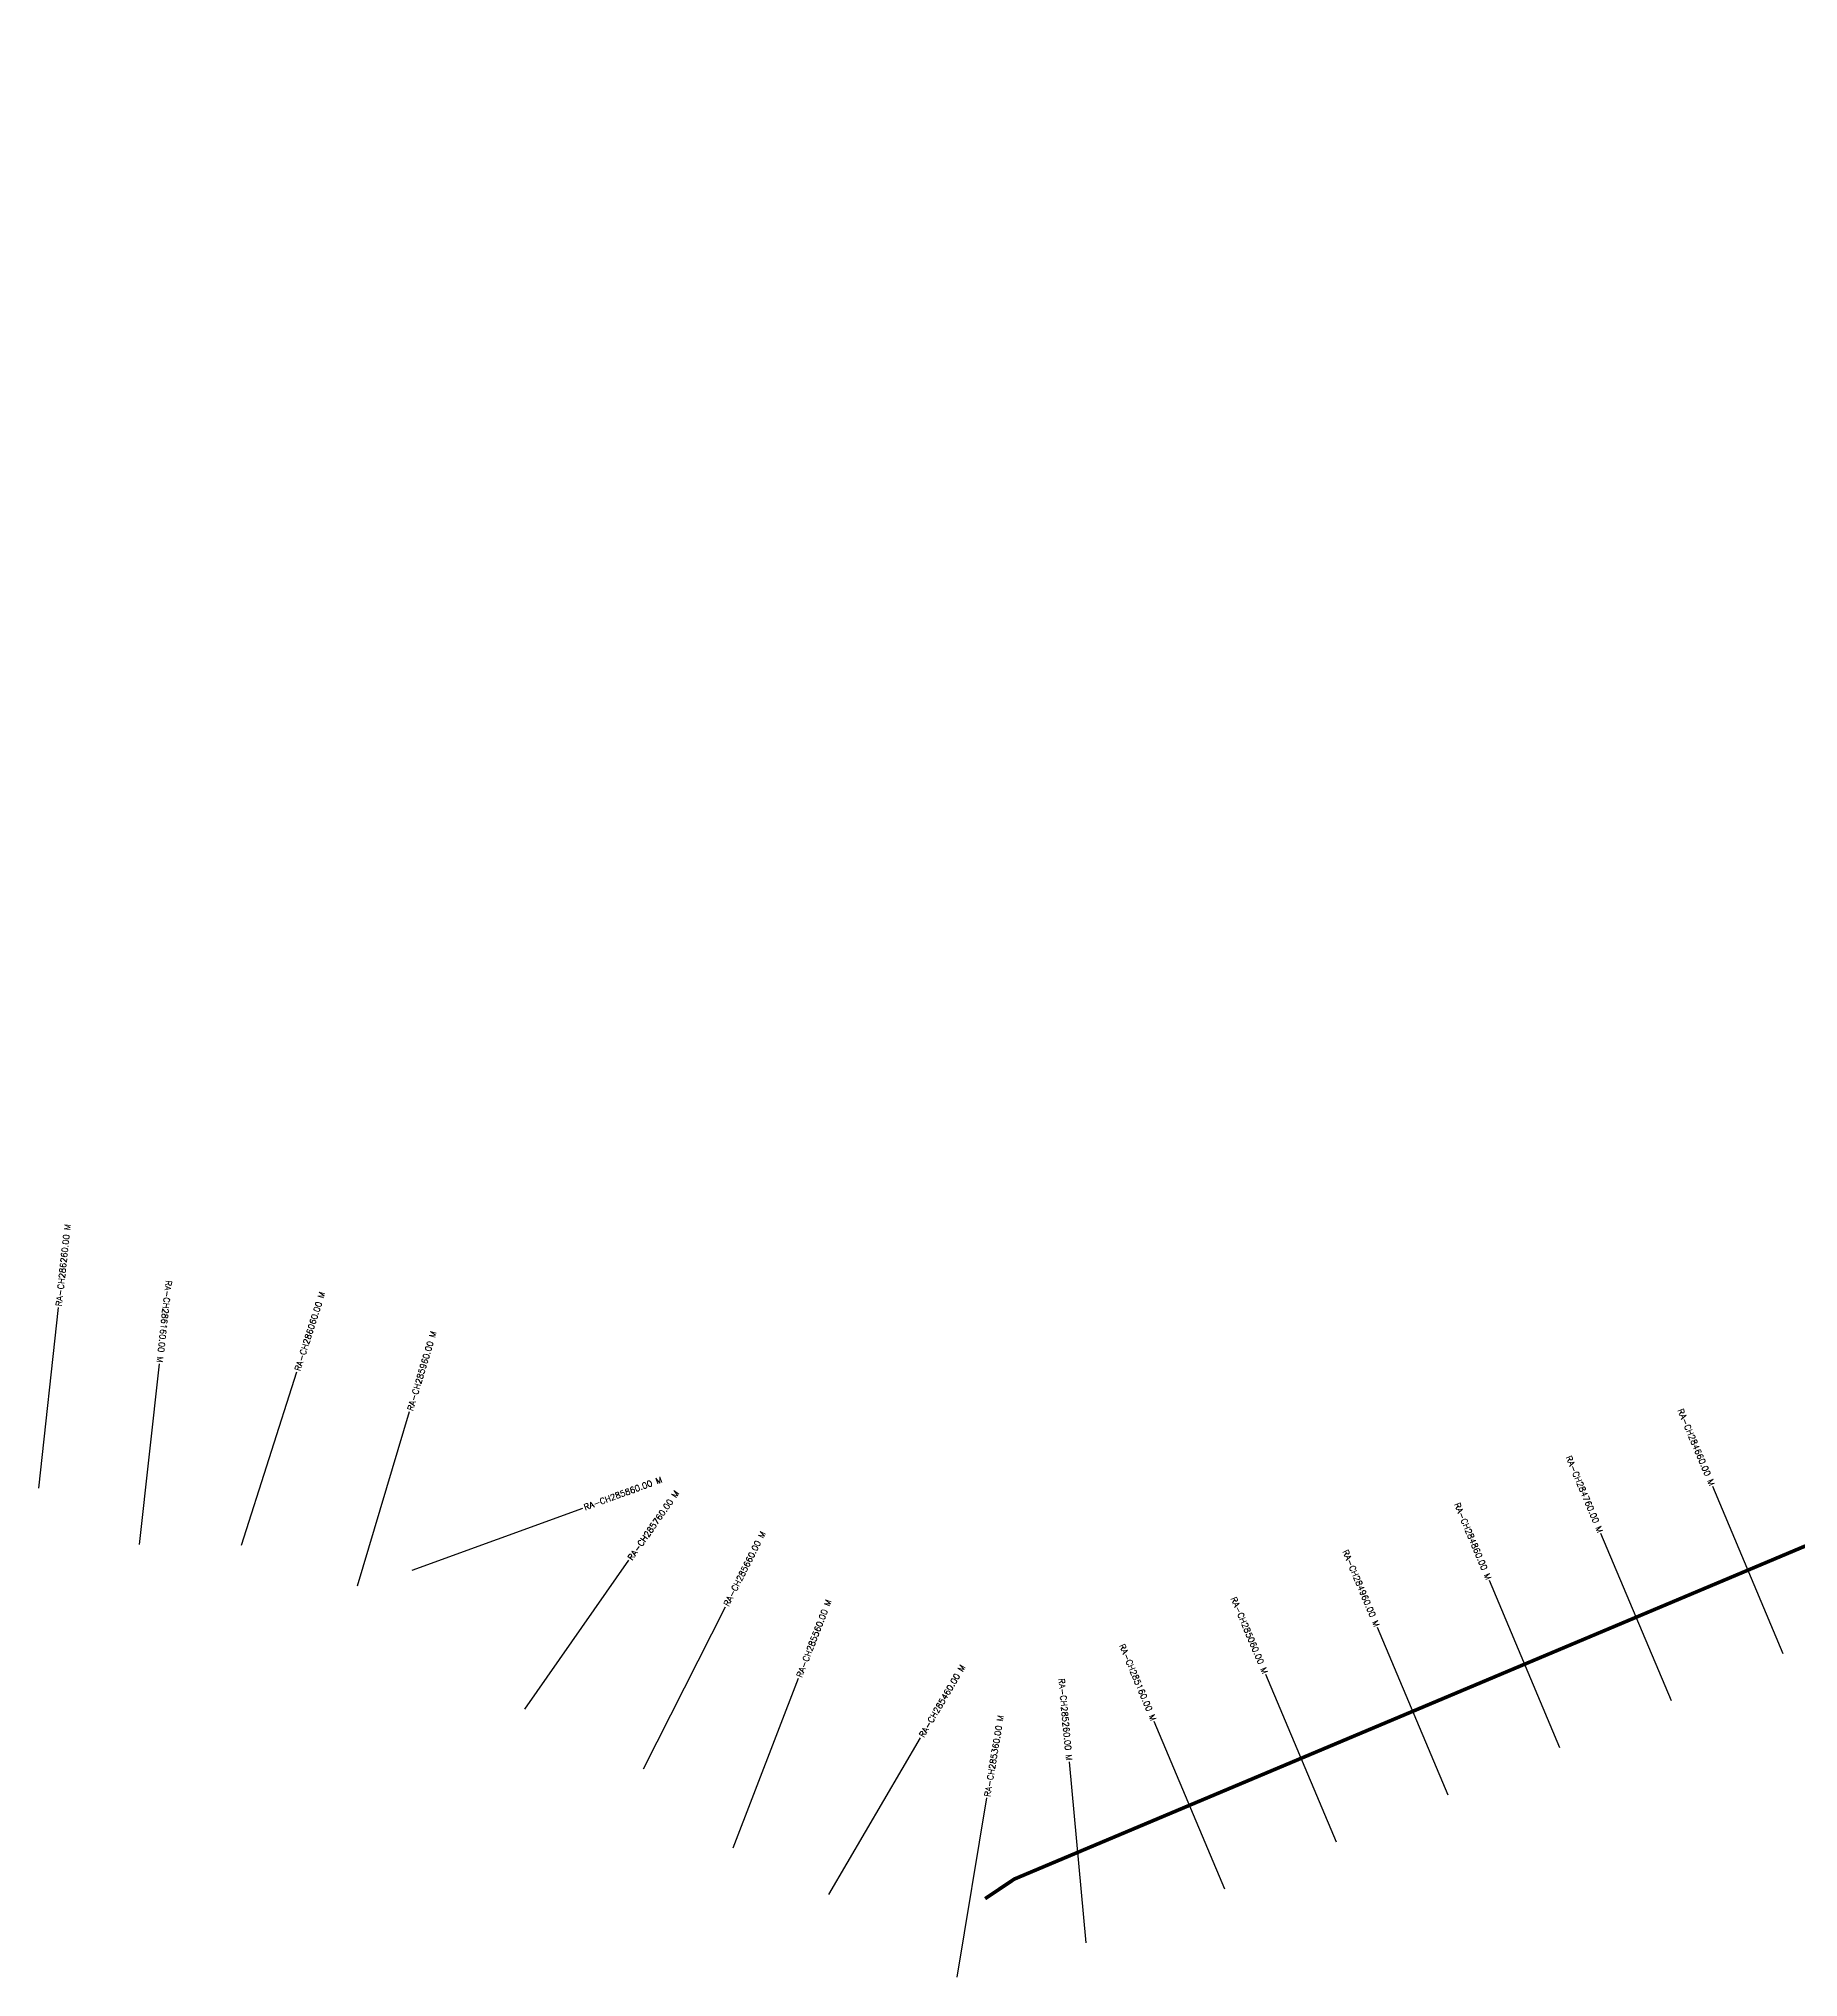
# Model space of a CAD drawing. Header units: metres. Extents: x 281636 to 292461, y 2021459 to 2024596.
# Drawn here: x 284471 to 285923, y 2022067 to 2023667 of the extents above; entities that cross this region are included whole.
import ezdxf
from ezdxf.enums import TextEntityAlignment as Align

# ---------------------------------------------------------------- set-up
doc = ezdxf.new("R2010")
doc.units = ezdxf.units.M
for name, color, linetype in [('CS', 134, 'Continuous'), ('CSMark', 6, 'Continuous'), ('NATURALLY PROTECTED', 3, 'Continuous')]:
    doc.layers.add(name, color=color, linetype=linetype)
doc.styles.get("Standard").update_dxf_attribs({"font": 'simplex.shx'})

msp = doc.modelspace()

# ---------------------------------------------------------------- linework, layer by layer
at = {"layer": 'CS'}
for p, q in [((284471, 2022471), (284487.3, 2022620.1)), ((284554.1, 2022424.4), (284570.7, 2022573.5)), ((284638.4, 2022423.9), (284684, 2022566.8)), ((284734, 2022390.4), (284777, 2022534.1)), ((285910.5, 2022334.1), (285852.3, 2022472.4)), ((284779.1, 2022403.1), (284920, 2022454.5)), ((285818.3, 2022295.3), (285760.1, 2022433.6)), ((284872, 2022288.6), (284958, 2022411.5)), ((285726.2, 2022256.5), (285668, 2022394.8)), ((284970.1, 2022239.2), (285037.7, 2022373.1)), ((285634, 2022217.7), (285575.8, 2022356)), ((285044, 2022174.2), (285098, 2022314.2)), ((285541.8, 2022178.9), (285483.6, 2022317.2)), ((285449.7, 2022140.1), (285391.5, 2022278.4)), ((285122.9, 2022135.6), (285198.7, 2022265)), ((285335.4, 2022095.8), (285321.4, 2022245.1)), ((285228.8, 2022067.4), (285253.4, 2022215.3))]:
    msp.add_line(p, q, dxfattribs=at)
at = {"layer": 'NATURALLY PROTECTED', "const_width": 3, "flags": 128}
msp.add_lwpolyline([(286969.6, 2023665.3), (286989.1, 2023631.2), (287083.6, 2023479.6), (287156.9, 2023362.1), (287211, 2023226.2), (287264.1, 2023087.7), (286770.4, 2022783.3), (286732.4, 2022766.6), (286702.6, 2022749), (285276.1, 2022148.4), (285251.9, 2022132.2)], dxfattribs=at)

# ---------------------------------------------------------------- texts
at = {"layer": 'CSMark'}
for s, rotation, p in [('RA-CH286260.00 M', 83.7619, (284487.4, 2022621.1)), ('RA-CH286060.00 M', 72.3096, (284684.3, 2022567.8)), ('RA-CH285960.00 M', 73.3398, (284777.3, 2022535)), ('RA-CH285860.00 M', 20.0592, (284921, 2022454.9)), ('RA-CH285760.00 M', 55.0092, (284958.6, 2022412.3)), ('RA-CH285660.00 M', 63.2321, (285038.1, 2022374)), ('RA-CH285560.00 M', 68.8991, (285098.4, 2022315.1)), ('RA-CH285460.00 M', 59.6183, (285199.2, 2022265.9)), ('RA-CH285360.00 M', 80.5696, (285253.6, 2022216.3))]:
    msp.add_text(s, height=5, rotation=rotation, dxfattribs=at).set_placement(p, align=Align.MIDDLE_LEFT)
for s, rotation, p in [('RA-CH286160.00 M', 263.6646, (284570.8, 2022574.5)), ('RA-CH284660.00 M', 292.8323, (285851.9, 2022473.3)), ('RA-CH284760.00 M', 292.8323, (285759.7, 2022434.5)), ('RA-CH284860.00 M', 292.8323, (285667.6, 2022395.7)), ('RA-CH284960.00 M', 292.8323, (285575.4, 2022356.9)), ('RA-CH285060.00 M', 292.8323, (285483.2, 2022318.1)), ('RA-CH285160.00 M', 292.8323, (285391.1, 2022279.3)), ('RA-CH285260.00 M', 275.3309, (285321.3, 2022246.1))]:
    msp.add_text(s, height=5, rotation=rotation, dxfattribs=at).set_placement(p, align=Align.MIDDLE_RIGHT)

doc.saveas('drawing.dxf')
